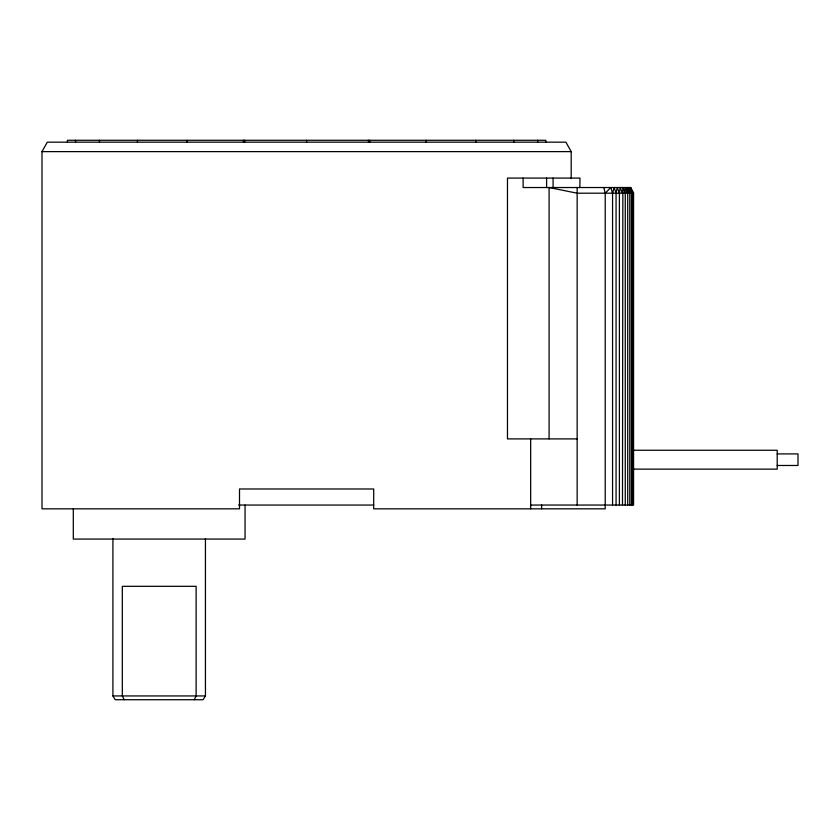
<?xml version="1.0" encoding="UTF-8"?>
<svg xmlns="http://www.w3.org/2000/svg" width="840" height="840" viewBox="0 0 840 840"><rect width="100%" height="100%" fill="white"/><g stroke="black" fill="none" stroke-linecap="round" stroke-linejoin="round"><path stroke-width="1.26" d="M579.852 187.53L579.989 178.08L507.476 178.08L507.476 438.9L577.154 438.9M622.482 505.05L622.86 187.53L627.711 193.2L627.711 505.05M619.395 505.05L619.395 193.2L620.214 187.53L622.482 193.2M616.067 505.05L616.067 193.2L617.284 187.53L619.395 193.2M612.559 505.05L612.559 193.2L614.124 187.53L616.067 193.2M194.271 699.72L196.119 695.94L196.119 586.32L122.325 586.32L122.325 695.94L124.163 699.72M603.813 187.53L605.22 193.2L605.22 508.83L373.695 508.83L373.695 488.985L239.505 488.985L239.505 508.83L42 508.83L42 151.62L47.292 142.17L565.908 142.17L571.2 151.62L571.2 178.553M205.443 538.493L205.443 695.94L203.123 699.72L115.238 699.72L112.917 695.94L112.917 538.493M605.22 193.2L610.785 187.53L612.559 193.2M42 151.62L571.2 151.62M530.67 505.05L633.57 505.05L633.57 193.2L630.746 187.53L523.12 187.53L523.12 178.08M633.171 450.251L777.21 450.251L777.21 469.13L633.171 469.13M777.21 453.905L798 453.905L798 465.476L777.21 465.476M238.602 505.05L373.695 505.05M112.917 695.94L205.443 695.94M629.769 505.05L629.769 193.2L625.18 187.53L627.711 193.2M631.407 505.05L631.407 193.2L627.144 187.53L629.769 193.2M632.604 505.05L632.604 193.2L628.698 187.53L631.407 193.2M632.604 193.2L629.832 187.53L633.57 193.2L577.154 193.2L549.087 187.53L549.087 438.9M622.86 187.53L625.264 193.2L625.264 505.05M630.746 187.53L631.491 189.798M577.154 187.53L577.154 505.05M553.087 178.08L553.087 187.53M546.599 178.08L546.599 187.53M545.79 142.17L545.79 140.28L67.41 140.28L67.41 142.17M541.622 505.05L541.622 508.83M537.642 140.28L537.642 142.17M530.67 438.9L530.67 508.83M513.744 140.28L513.744 142.17M475.734 140.28L475.734 142.17M426.195 140.28L426.195 142.17M369.747 140.28L369.747 142.17M368.508 140.28L368.508 142.17M306.6 140.28L306.6 142.17M245.059 505.05L245.059 539.07L73.3 539.07L73.3 508.977M244.692 140.28L244.692 142.17M243.453 140.28L243.453 142.17M187.005 140.28L187.005 142.17M137.466 140.28L137.466 142.17M99.456 140.28L99.456 142.17M75.558 140.28L75.558 142.17"/></g></svg>
